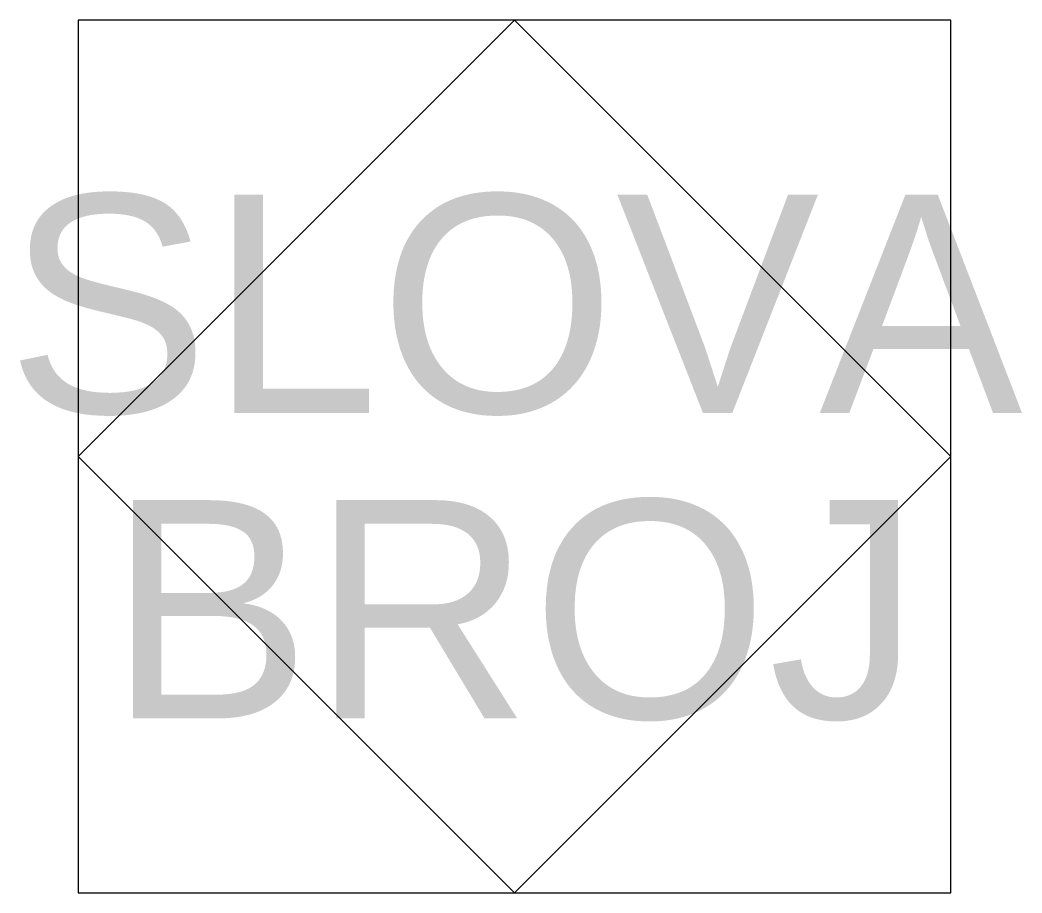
# Model space of a CAD drawing. Extents: x -14.2 to -2.7, y -6.8 to 3.2.
import ezdxf
from ezdxf.enums import TextEntityAlignment as Align

# ---------------------------------------------------------------- set-up
doc = ezdxf.new("R2010")
doc.units = 0
doc.layers.add('TextLayer', color=250, linetype='Continuous')
doc.styles.get("Standard").update_dxf_attribs({"font": 'arial.ttf'})

msp = doc.modelspace()

# ---------------------------------------------------------------- linework, layer by layer
for p, q in [((-8.531, 3.224), (-13.531, -1.776)), ((-3.531, -1.776), (-8.531, 3.224)), ((-13.531, -1.776), (-8.531, -6.776)), ((-8.531, -6.776), (-3.531, -1.776))]:
    msp.add_line(p, q)
msp.add_lwpolyline([(-13.531, -6.776), (-3.531, -6.776), (-3.531, 3.224), (-13.531, 3.224)], close=True)

# ---------------------------------------------------------------- texts
at = {"layer": 'TextLayer'}
for tag, text, p in [('SLOVA', 'Slova', (-8.531, -1.276)), ('BROJ', '123', (-8.531, -4.776))]:
    msp.add_attdef(tag, text=text, height=2.5, dxfattribs=at).set_placement(p, align=Align.CENTER)

doc.saveas('drawing.dxf')
